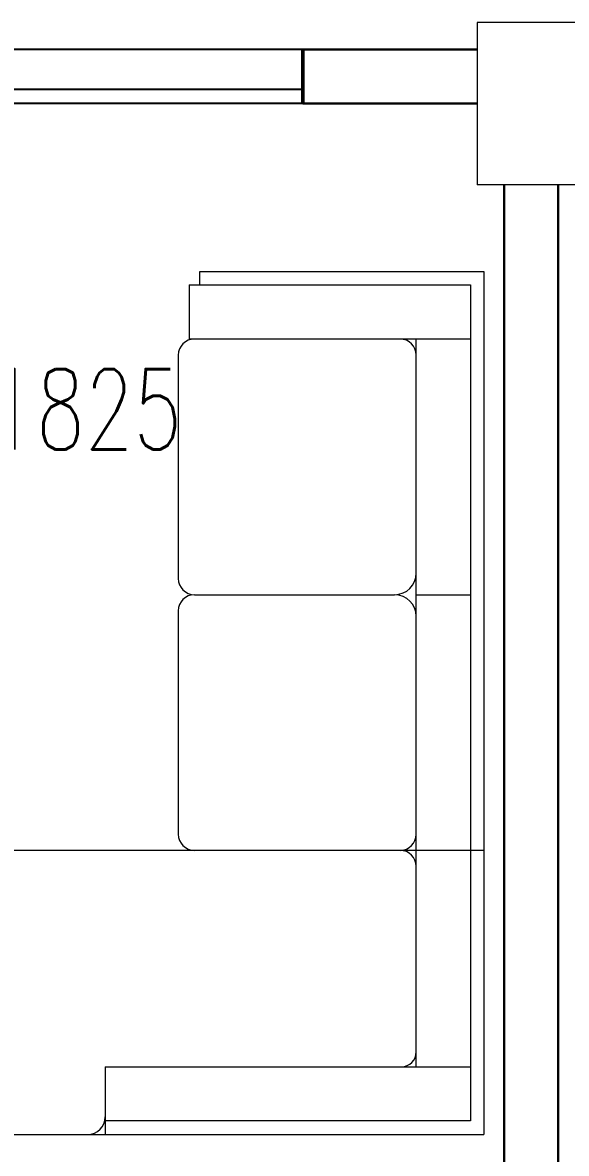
# Model space of a CAD drawing. Header units: inches. Extents: x 675 to 51927, y 19035 to 68555.
# Drawn here: x 24421 to 26431, y 61371 to 65551 of the extents above; entities that cross this region are included whole.
import ezdxf

# ---------------------------------------------------------------- set-up
doc = ezdxf.new("R2010")
doc.units = ezdxf.units.IN
doc.header["$LTSCALE"] = 0.5
doc.header["$MEASUREMENT"] = 0
for name, color, linetype, lineweight in [('00I-FURN', 30, 'Continuous', 9), ('Column', 192, 'Continuous', 13), ('Wall', 113, 'Continuous', 50)]:
    doc.layers.add(name, color=color, linetype=linetype, lineweight=lineweight)
doc.layers.add('Window Exterior', color=2, linetype='Continuous')
doc.layers.add('WINDOW_TEXT', color=7, linetype='Continuous')
doc.styles.add('_TCH_WINDOW', font='SIMPLEX', dxfattribs={"height": 3.5, "bigfont": 'GBCBIG'})

# ---------------------------------------------------------------- blocks, each defined once
blk = doc.blocks.new('$WINLIB2D$00000004')
at = {"color": 0}
for points in [[(-0.5, 0.5), (-0.5, -0.5)], [(-0.5, 0.5), (0.5, 0.5)], [(0.5, -0.5), (0.5, 0.5)], [(-0.5, 0.2406), (0.5, 0.2406)], [(-0.5, -0.5), (0.5, -0.5)]]:
    blk.add_lwpolyline(points, dxfattribs=at)

msp = doc.modelspace()

# ---------------------------------------------------------------- linework, layer by layer
at = {"layer": '00I-FURN'}
for p, q in [((25076.4, 64631.3), (26126.4, 64631.3)), ((25076.4, 64581.3), (25076.4, 64631.3)), ((26126.4, 64631.3), (26126.4, 61441.3)), ((25036.4, 64581.3), (25036.4, 64381.3)), ((25036.4, 64581.3), (26076.4, 64581.3)), ((26076.4, 64581.3), (26076.4, 61491.3)), ((26076.4, 64381.3), (25036.4, 64381.3)), ((25876.4, 61691.3), (25876.4, 64381.3)), ((24996.4, 64321.3), (24996.4, 63496.3)), ((25056.4, 63436.3), (25796.4, 63436.3)), ((25876.4, 63436.3), (26076.4, 63436.3)), ((24996.4, 63376.3), (24996.4, 62551.3)), ((26126.4, 62491.3), (24106.4, 62491.3)), ((24726.4, 61691.3), (24726.4, 61441.3)), ((24726.4, 61691.3), (26076.4, 61691.3)), ((26076.4, 61491.3), (24726.4, 61491.3)), ((24106.4, 61441.3), (26126.4, 61441.3))]:
    msp.add_line(p, q, dxfattribs=at)
for centre, radius, start, end in [((25056.4, 64321.3), 60, 90, 180), ((25816.4, 64321.3), 60, 0, 90), ((25056.4, 63496.3), 60, 180, 270), ((25796.4, 63516.3), 80, 270, 0), ((25056.4, 63376.3), 60, 90, 180), ((25796.4, 63356.3), 80, 0, 90), ((25056.4, 62551.3), 60, 180, 270), ((25816.4, 62551.3), 60, 270, 0), ((25816.4, 62431.3), 60, 0, 90), ((25821.4, 61746.3), 55, 270, 0), ((24661.4, 61506.3), 65, 270, 0)]:
    msp.add_arc(centre, radius, start, end, dxfattribs=at)
at = {"layer": 'Column'}
for p, q in [((26501.4, 65550.8), (26101.4, 65550.8)), ((26101.4, 65550.8), (26101.4, 64950.8)), ((26501.4, 64950.8), (26101.4, 64950.8))]:
    msp.add_line(p, q, dxfattribs=at)
at = {"layer": 'Wall', "lineweight": 30}
for p, q in [((26101.4, 65451.3), (25457.1, 65451.3)), ((25457.1, 65251.3), (26101.4, 65251.3)), ((26201.4, 64950.8), (26201.4, 59051.3)), ((26401.4, 59051.3), (26401.4, 64950.8))]:
    msp.add_line(p, q, dxfattribs=at)
at = {"layer": 'Wall'}
msp.add_line((25457.1, 65251.3), (25457.1, 65451.3), dxfattribs=at)

# ---------------------------------------------------------------- block references
at = {"layer": 'Window Exterior'}
ref = msp.add_blockref('$WINLIB2D$00000004', (24557.1, 65351.3), dxfattribs=dict(at, xscale=-1800, yscale=-200, zscale=-1800))
ref.add_attrib('A', 'C1825', (24102.1, 63973), dxfattribs={"layer": 'WINDOW_TEXT', "ltscale": 20, "height": 297.5, "style": '_TCH_WINDOW', "width": 0.705882})

doc.saveas('drawing.dxf')
